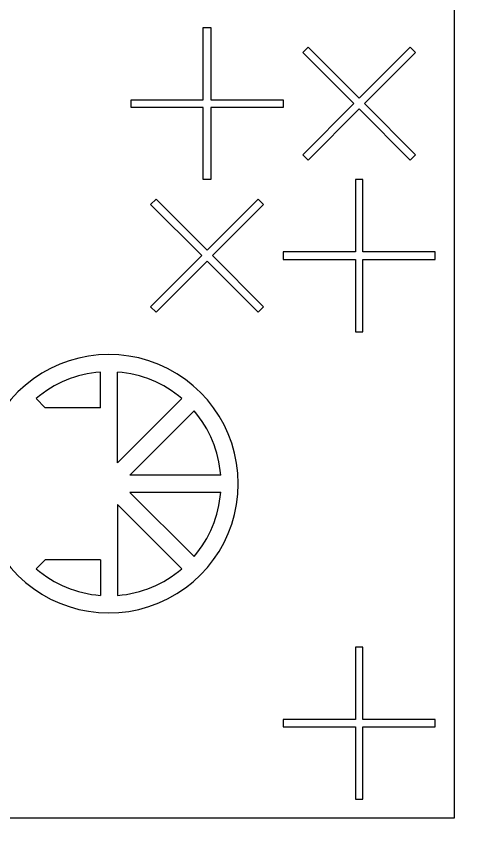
# Model space of a CAD drawing. Header units: inches. Extents: x -271009 to 5700, y -37000 to 38138.
# Drawn here: x -144722 to -141748, y 0 to 5405 of the extents above; entities that cross this region are included whole.
import ezdxf

# ---------------------------------------------------------------- set-up
doc = ezdxf.new("R2010")
doc.units = ezdxf.units.IN
doc.header["$MEASUREMENT"] = 0

msp = doc.modelspace()

# ---------------------------------------------------------------- linework, layer by layer
for p, q in [((-143473, 4846.6), (-143473, 5328.8)), ((-143473, 5328.8), (-143422.2, 5328.8)), ((-143422.2, 5328.8), (-143422.2, 4846.6)), ((-142809.4, 5162.2), (-142773.5, 5198)), ((-142773.5, 5198), (-142432.6, 4857.1)), ((-142432.6, 4857.1), (-142091.7, 5198)), ((-142091.7, 5198), (-142055.8, 5162.2)), ((-142468.5, 4821.3), (-142809.4, 5162.2)), ((-142055.8, 5162.2), (-142396.7, 4821.3)), ((-143955.1, 4795.9), (-143955.1, 4846.6)), ((-143955.1, 4846.6), (-143473, 4846.6)), ((-143422.2, 4846.6), (-142940.1, 4846.6)), ((-142940.1, 4846.6), (-142940.1, 4795.9)), ((-142809.4, 4480.3), (-142468.5, 4821.3)), ((-142396.7, 4821.3), (-142055.8, 4480.3)), ((-143473, 4795.9), (-143955.1, 4795.9)), ((-143473, 4313.8), (-143473, 4795.9)), ((-142940.1, 4795.9), (-143422.2, 4795.9)), ((-143422.2, 4795.9), (-143422.2, 4313.8)), ((-142432.6, 4785.4), (-142773.5, 4444.5)), ((-142091.7, 4444.5), (-142432.6, 4785.4)), ((-142773.5, 4444.5), (-142809.4, 4480.3)), ((-142073.8, 4462.4), (-142091.7, 4444.5)), ((-142055.8, 4480.3), (-142073.8, 4462.4)), ((-143422.2, 4313.8), (-143473, 4313.8)), ((-142407.2, 4313.8), (-142458, 4313.8)), ((-142458, 4313.8), (-142458, 3831.6)), ((-142407.2, 3831.6), (-142407.2, 4313.8)), ((-143788.5, 4183), (-143824.4, 4147.2)), ((-143447.6, 3842.1), (-143788.5, 4183)), ((-143106.7, 4183), (-143447.6, 3842.1)), ((-143070.8, 4147.2), (-143106.7, 4183)), ((-143824.4, 4147.2), (-143483.5, 3806.3)), ((-143411.7, 3806.3), (-143070.8, 4147.2)), ((-143483.5, 3806.3), (-143824.4, 3465.3)), ((-143070.8, 3465.3), (-143411.7, 3806.3)), ((-142940.1, 3831.6), (-142940.1, 3780.9)), ((-142458, 3831.6), (-142940.1, 3831.6)), ((-141925.1, 3831.6), (-142407.2, 3831.6)), ((-141925.1, 3780.9), (-141925.1, 3831.6)), ((-143788.5, 3429.5), (-143447.6, 3770.4)), ((-143447.6, 3770.4), (-143106.7, 3429.5)), ((-142940.1, 3780.9), (-142458, 3780.9)), ((-142458, 3780.9), (-142458, 3298.8)), ((-142407.2, 3298.8), (-142407.2, 3780.9)), ((-142407.2, 3780.9), (-141925.1, 3780.9)), ((-143824.4, 3465.3), (-143788.5, 3429.5)), ((-143106.7, 3429.5), (-143070.8, 3465.3)), ((-142458, 3298.8), (-142407.2, 3298.8)), ((-144159.8, 2791.3), (-144159.8, 3029.3)), ((-144044.8, 2422.6), (-144044.8, 3029.3)), ((-144528.5, 2791.3), (-144588.8, 2851.6)), ((-143615.8, 2851.6), (-144044.8, 2422.6)), ((-144159.8, 2791.3), (-144528.5, 2791.3)), ((-143534.5, 2770.2), (-143963.4, 2341.3)), ((-143356.8, 2341.3), (-143963.4, 2341.3)), ((-143356.8, 2226.2), (-143963.4, 2226.2)), ((-143534.5, 1797.3), (-143963.4, 2226.2)), ((-144044.8, 2144.9), (-144044.8, 1538.2)), ((-143615.8, 1715.9), (-144044.8, 2144.9)), ((-144528.5, 1776.3), (-144588.8, 1715.9)), ((-144159.8, 1776.3), (-144528.5, 1776.3)), ((-144159.8, 1776.3), (-144159.8, 1538.2)), ((-142407.2, 1192.6), (-142458, 1192.6)), ((-142458, 1192.6), (-142458, 710.5)), ((-142407.2, 710.5), (-142407.2, 1192.6)), ((-142940.1, 710.5), (-142940.1, 659.8)), ((-142458, 710.5), (-142940.1, 710.5)), ((-141925.1, 710.5), (-142407.2, 710.5)), ((-141925.1, 659.8), (-141925.1, 710.5)), ((-142940.1, 659.8), (-142458, 659.8)), ((-142458, 659.8), (-142458, 177.6)), ((-142407.2, 177.6), (-142407.2, 659.8)), ((-142407.2, 659.8), (-141925.1, 659.8)), ((-142458, 177.6), (-142407.2, 177.6))]:
    msp.add_line(p, q)
msp.add_lwpolyline([(-137000, 35000, 6), (-113000, 35000)], format="xyb", close=True)
msp.add_lwpolyline([(-152861.8, 8576.8), (-141798.2, 8576.8), (-141798.2, 50.8), (-152861.8, 50.8)], close=True)
for radius, start, end in [(862.7, 216.0319, 143.9681), (747.7, 94.4117, 130.5883), (747.7, 49.4117, 85.5883), (747.7, 4.4117, 40.5883), (747.7, 319.4117, 355.5883), (747.7, 229.4117, 265.5883), (747.7, 274.4117, 310.5883)]:
    msp.add_arc((-144102.3, 2283.8), radius, start, end)

doc.saveas('drawing.dxf')
